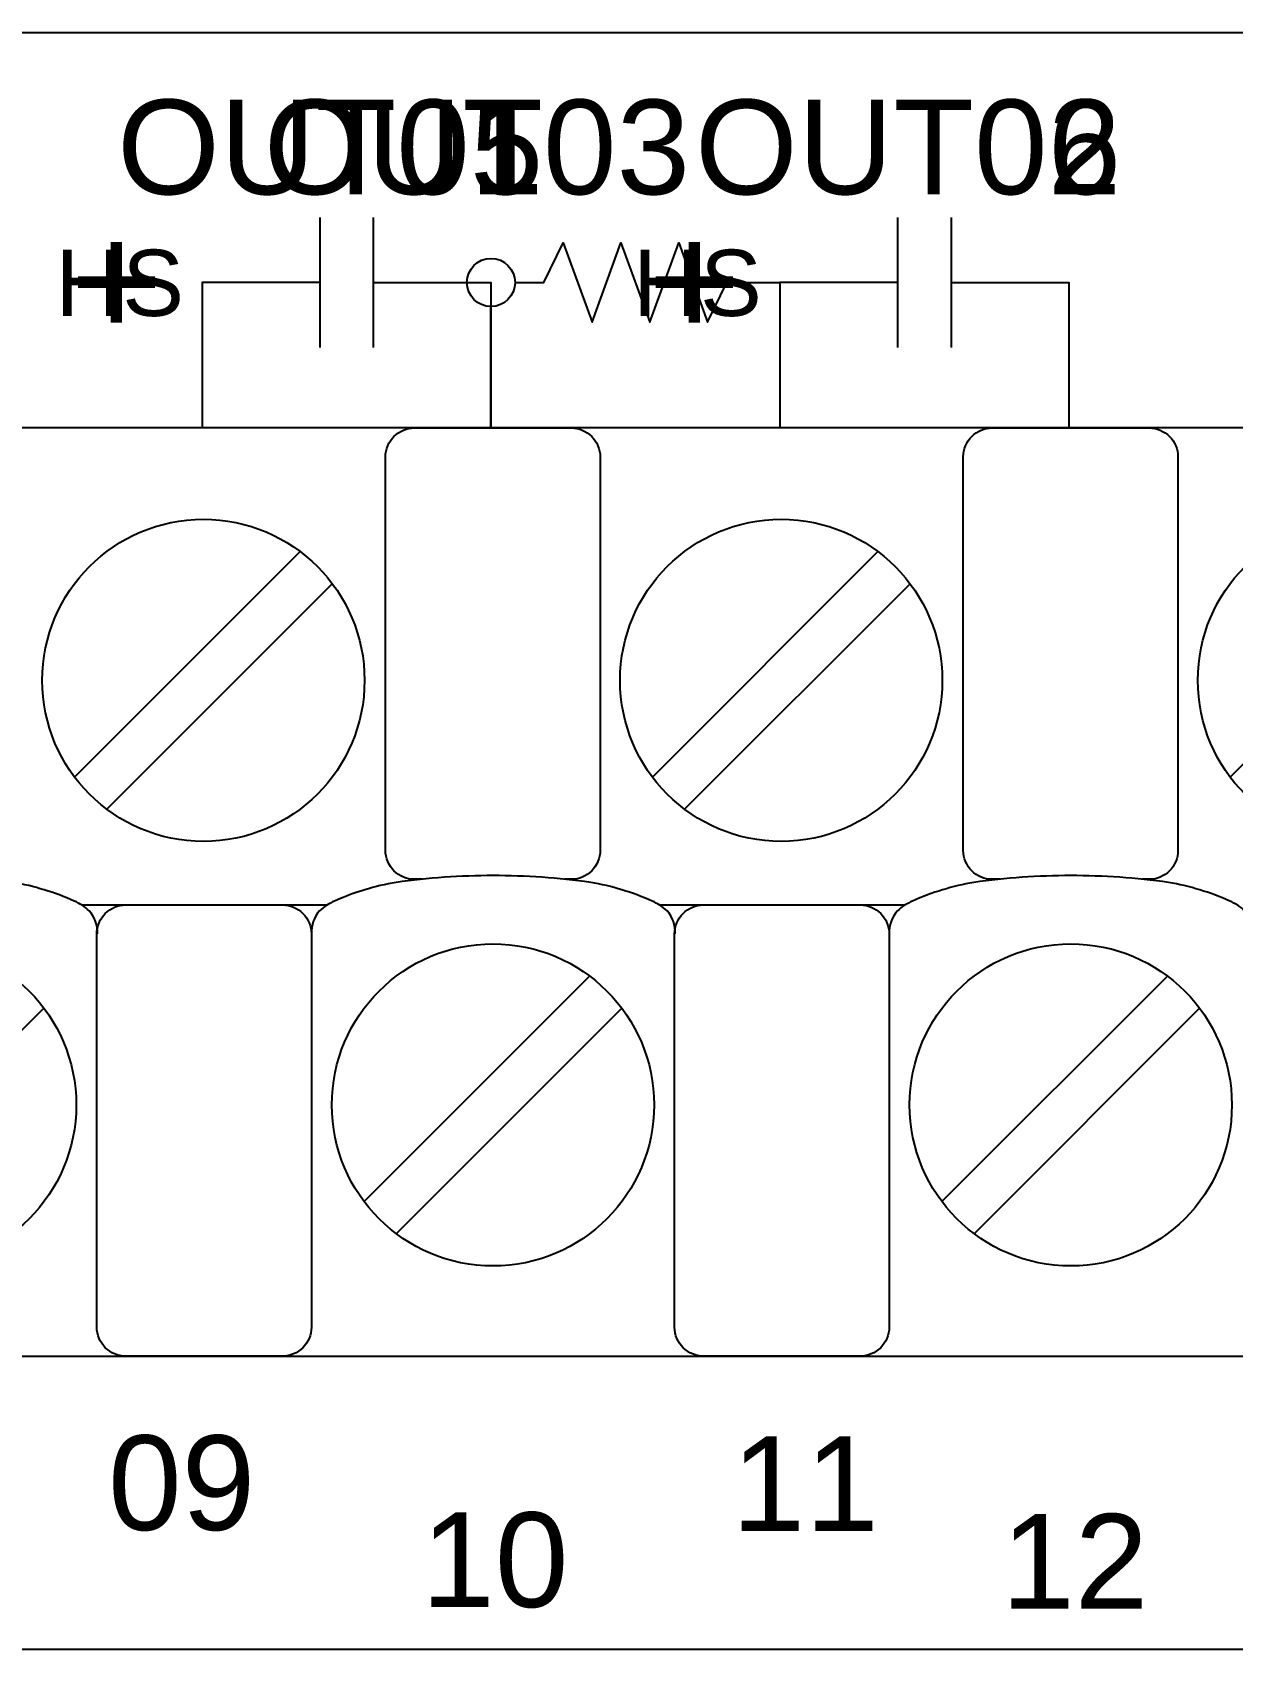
# Model space of a CAD drawing. Extents: x 1 to 47, y 1 to 35.
# Drawn here: x 29.759 to 31.005, y 14.394 to 16.074 of the extents above; entities that cross this region are included whole.
import ezdxf

# ---------------------------------------------------------------- set-up
doc = ezdxf.new("R2010")
doc.units = 0
doc.header["$MEASUREMENT"] = 0
for name, color, linetype in [('4_01__0__EMPTY', 7, 'CONTINUOUS'), ('4_02__1___8__INDEPENDENT_I', 7, 'CONTINUOUS'), ('4_03__2___8__OPTOISOLATED_', 7, 'CONTINUOUS'), ('4_04__4___24__OPTOISOLATED', 7, 'CONTINUOUS'), ('4_05__5___8__INDEPENDENT_I', 7, 'CONTINUOUS'), ('4_06__6___8__INDEPENDENT_I', 7, 'CONTINUOUS'), ('4_07__7___8__OPTOISOLATED_', 7, 'CONTINUOUS'), ('4_08__8___8__OPTOISOLATED_', 7, 'CONTINUOUS'), ('4_09__A__AUXILIARY_TRIP-CL', 7, 'CONTINUOUS'), ('4_10__B__AUXILIARY_TRIP-CL', 7, 'CONTINUOUS'), ('7_00______DWG_', 7, 'CONTINUOUS')]:
    doc.layers.add(name, color=color, linetype=linetype)
doc.styles.add('ARIAL', font='arial.ttf')

msp = doc.modelspace()

# ---------------------------------------------------------------- linework, layer by layer
at = {"layer": '4_01__0__EMPTY'}
msp.add_lwpolyline([(27.425, 14.7285, 0.414213), (27.455, 14.6985), (32.4368, 14.6985, 0.414214), (32.4668, 14.7285), (32.4668, 15.0415), (32.5577, 15.2863, 0.480048), (32.4127, 15.4845), (32.1785, 15.4845, -0.414214), (32.1485, 15.5145), (32.1485, 15.6326, 0.414212), (32.1185, 15.6626), (32.1185, 15.6627), (27.1374, 15.6627, 0.414215), (27.1074, 15.6327), (27.1075, 15.3198), (27.0166, 15.075, 0.47859), (27.1616, 14.8765), (27.395, 14.8765, -0.414214), (27.425, 14.8465)], format="xyb", close=True, dxfattribs=at)
at = {"layer": '4_02__1___8__INDEPENDENT_I'}
for points in [[(30.0573, 15.8813), (30.0573, 15.7463)], [(30.1129, 15.8813), (30.1129, 15.7463)], [(30.6573, 15.8813), (30.6573, 15.7463)], [(30.7129, 15.8813), (30.7129, 15.7463)], [(30.0573, 15.8138), (29.9351, 15.8138), (29.9351, 15.6627)], [(30.1129, 15.8138), (30.2351, 15.8138), (30.2351, 15.6627)], [(30.6573, 15.8138), (30.5351, 15.8138), (30.5351, 15.6627)], [(30.7129, 15.8138), (30.8351, 15.8138), (30.8351, 15.6627)], [(30.0369, 15.5343), (29.8027, 15.3001)], [(30.6369, 15.5343), (30.4027, 15.3001)], [(31.2369, 15.5343), (31.0027, 15.3001)], [(30.0703, 15.5009), (29.8361, 15.2667)], [(30.6703, 15.5009), (30.4361, 15.2667)], [(29.81, 15.1672), (30.0651, 15.1672)], [(30.41, 15.1672), (30.6651, 15.1672)], [(30.3375, 15.0933), (30.1034, 14.8591)], [(30.9375, 15.0933), (30.7034, 14.8591)], [(29.7709, 15.0599), (29.5368, 14.8257)], [(30.3709, 15.0599), (30.1368, 14.8257)], [(30.971, 15.0599), (30.7368, 14.8257)]]:
    msp.add_lwpolyline(points, dxfattribs=at)
msp.add_lwpolyline([(27.425, 14.7285, 0.414213), (27.455, 14.6985), (32.4368, 14.6985, 0.414214), (32.4668, 14.7285), (32.4668, 15.0415), (32.5577, 15.2863, 0.480048), (32.4127, 15.4845), (32.1785, 15.4845, -0.414214), (32.1485, 15.5145), (32.1485, 15.6326, 0.414212), (32.1185, 15.6626), (32.1185, 15.6627), (27.1374, 15.6627, 0.414215), (27.1074, 15.6327), (27.1075, 15.3198), (27.0166, 15.075, 0.47859), (27.1616, 14.8765), (27.395, 14.8765, -0.414214), (27.425, 14.8465)], format="xyb", close=True, dxfattribs=at)
for points in [[(30.1635, 15.1939), (30.1556, 15.1939, -0.414214), (30.1256, 15.2239), (30.1256, 15.6327, -0.414214), (30.1556, 15.6627), (30.3185, 15.6627, -0.414214), (30.3485, 15.6327), (30.3485, 15.2239, -0.414214), (30.3185, 15.1939), (30.3116, 15.1939)], [(30.7635, 15.1939), (30.7556, 15.1939, -0.414214), (30.7256, 15.2239), (30.7256, 15.6327, -0.414214), (30.7556, 15.6627), (30.9185, 15.6627, -0.414214), (30.9485, 15.6327), (30.9485, 15.2239, -0.414214), (30.9185, 15.1939), (30.9116, 15.1939)], [(29.8265, 15.1372, 0.191033), (29.818, 15.1611, 0.081668), (29.8024, 15.1713, 0.0591), (29.7387, 15.1907, 0.034646), (29.6371, 15.1977, 0.03436), (29.5365, 15.1907, 0.0591), (29.4727, 15.1713, 0.081668), (29.4571, 15.1611, 0.191033), (29.4486, 15.1372)], [(30.4265, 15.1372, 0.191033), (30.418, 15.1611, 0.081668), (30.4024, 15.1713, 0.0591), (30.3387, 15.1907, 0.034646), (30.2372, 15.1977, 0.03436), (30.1365, 15.1907, 0.0591), (30.0727, 15.1713, 0.081668), (30.0571, 15.1611, 0.191033), (30.0486, 15.1372)], [(31.0265, 15.1372, 0.191033), (31.018, 15.1611, 0.081668), (31.0024, 15.1713, 0.0591), (30.9387, 15.1907, 0.034646), (30.8372, 15.1977, 0.03436), (30.7365, 15.1907, 0.0591), (30.6728, 15.1713, 0.081668), (30.6571, 15.1611, 0.191033), (30.6486, 15.1372)], [(30.0186, 15.1672, -0.414214), (30.0486, 15.1372), (30.0486, 14.7285, -0.414214), (30.0186, 14.6985), (29.8558, 14.6985, -0.414214), (29.8258, 14.7285), (29.8258, 15.1372, -0.414214), (29.8558, 15.1672)], [(30.6186, 15.1672, -0.414214), (30.6486, 15.1372), (30.6486, 14.7285, -0.414214), (30.6186, 14.6985), (30.4558, 14.6985, -0.414214), (30.4258, 14.7285), (30.4258, 15.1372, -0.414214), (30.4558, 15.1672)]]:
    msp.add_lwpolyline(points, format="xyb", dxfattribs=at)
for centre in [(29.9365, 15.4005), (30.5365, 15.4005), (31.1365, 15.4005), (29.6371, 14.9595), (30.2372, 14.9595), (30.8372, 14.9595)]:
    msp.add_circle(centre, 0.1673, dxfattribs=at)
at = {"layer": '4_03__2___8__OPTOISOLATED_'}
for points in [[(30.0573, 15.8813), (30.0573, 15.7463)], [(30.1129, 15.8813), (30.1129, 15.7463)], [(30.6573, 15.8813), (30.6573, 15.7463)], [(30.7129, 15.8813), (30.7129, 15.7463)], [(30.0573, 15.8138), (29.9351, 15.8138), (29.9351, 15.6627)], [(30.1129, 15.8138), (30.2351, 15.8138), (30.2351, 15.6627)], [(30.6573, 15.8138), (30.5351, 15.8138), (30.5351, 15.6627)], [(30.7129, 15.8138), (30.8351, 15.8138), (30.8351, 15.6627)], [(30.0369, 15.5343), (29.8027, 15.3001)], [(30.6369, 15.5343), (30.4027, 15.3001)], [(31.2369, 15.5343), (31.0027, 15.3001)], [(30.0703, 15.5009), (29.8361, 15.2667)], [(30.6703, 15.5009), (30.4361, 15.2667)], [(29.81, 15.1672), (30.0651, 15.1672)], [(30.41, 15.1672), (30.6651, 15.1672)], [(30.3375, 15.0933), (30.1034, 14.8591)], [(30.9375, 15.0933), (30.7034, 14.8591)], [(29.7709, 15.0599), (29.5368, 14.8257)], [(30.3709, 15.0599), (30.1368, 14.8257)], [(30.971, 15.0599), (30.7368, 14.8257)]]:
    msp.add_lwpolyline(points, dxfattribs=at)
msp.add_lwpolyline([(27.425, 14.7285, 0.414213), (27.455, 14.6985), (32.4368, 14.6985, 0.414214), (32.4668, 14.7285), (32.4668, 15.0415), (32.5577, 15.2863, 0.480048), (32.4127, 15.4845), (32.1785, 15.4845, -0.414214), (32.1485, 15.5145), (32.1485, 15.6326, 0.414212), (32.1185, 15.6626), (32.1185, 15.6627), (27.1374, 15.6627, 0.414215), (27.1074, 15.6327), (27.1075, 15.3198), (27.0166, 15.075, 0.47859), (27.1616, 14.8765), (27.395, 14.8765, -0.414214), (27.425, 14.8465)], format="xyb", close=True, dxfattribs=at)
for points in [[(30.1635, 15.1939), (30.1556, 15.1939, -0.414214), (30.1256, 15.2239), (30.1256, 15.6327, -0.414214), (30.1556, 15.6627), (30.3185, 15.6627, -0.414214), (30.3485, 15.6327), (30.3485, 15.2239, -0.414214), (30.3185, 15.1939), (30.3116, 15.1939)], [(30.7635, 15.1939), (30.7556, 15.1939, -0.414214), (30.7256, 15.2239), (30.7256, 15.6327, -0.414214), (30.7556, 15.6627), (30.9185, 15.6627, -0.414214), (30.9485, 15.6327), (30.9485, 15.2239, -0.414214), (30.9185, 15.1939), (30.9116, 15.1939)], [(29.8265, 15.1372, 0.191033), (29.818, 15.1611, 0.081668), (29.8024, 15.1713, 0.0591), (29.7387, 15.1907, 0.034646), (29.6371, 15.1977, 0.03436), (29.5365, 15.1907, 0.0591), (29.4727, 15.1713, 0.081668), (29.4571, 15.1611, 0.191033), (29.4486, 15.1372)], [(30.4265, 15.1372, 0.191033), (30.418, 15.1611, 0.081668), (30.4024, 15.1713, 0.0591), (30.3387, 15.1907, 0.034646), (30.2372, 15.1977, 0.03436), (30.1365, 15.1907, 0.0591), (30.0727, 15.1713, 0.081668), (30.0571, 15.1611, 0.191033), (30.0486, 15.1372)], [(31.0265, 15.1372, 0.191033), (31.018, 15.1611, 0.081668), (31.0024, 15.1713, 0.0591), (30.9387, 15.1907, 0.034646), (30.8372, 15.1977, 0.03436), (30.7365, 15.1907, 0.0591), (30.6728, 15.1713, 0.081668), (30.6571, 15.1611, 0.191033), (30.6486, 15.1372)], [(30.0186, 15.1672, -0.414214), (30.0486, 15.1372), (30.0486, 14.7285, -0.414214), (30.0186, 14.6985), (29.8558, 14.6985, -0.414214), (29.8258, 14.7285), (29.8258, 15.1372, -0.414214), (29.8558, 15.1672)], [(30.6186, 15.1672, -0.414214), (30.6486, 15.1372), (30.6486, 14.7285, -0.414214), (30.6186, 14.6985), (30.4558, 14.6985, -0.414214), (30.4258, 14.7285), (30.4258, 15.1372, -0.414214), (30.4558, 15.1672)]]:
    msp.add_lwpolyline(points, format="xyb", dxfattribs=at)
for centre in [(29.9365, 15.4005), (30.5365, 15.4005), (31.1365, 15.4005), (29.6371, 14.9595), (30.2372, 14.9595), (30.8372, 14.9595)]:
    msp.add_circle(centre, 0.1673, dxfattribs=at)
at = {"layer": '4_04__4___24__OPTOISOLATED'}
for points in [[(30.0573, 15.8813), (30.0573, 15.7463)], [(30.1129, 15.8813), (30.1129, 15.7463)], [(30.6573, 15.8813), (30.6573, 15.7463)], [(30.7129, 15.8813), (30.7129, 15.7463)], [(30.0573, 15.8138), (29.9351, 15.8138), (29.9351, 15.6627)], [(30.1129, 15.8138), (30.2351, 15.8138), (30.2351, 15.6627)], [(30.6573, 15.8138), (30.5351, 15.8138), (30.5351, 15.6627)], [(30.7129, 15.8138), (30.8351, 15.8138), (30.8351, 15.6627)], [(30.0369, 15.5343), (29.8027, 15.3001)], [(30.6369, 15.5343), (30.4027, 15.3001)], [(31.2369, 15.5343), (31.0027, 15.3001)], [(30.0703, 15.5009), (29.8361, 15.2667)], [(30.6703, 15.5009), (30.4361, 15.2667)], [(29.81, 15.1672), (30.0651, 15.1672)], [(30.41, 15.1672), (30.6651, 15.1672)], [(30.3375, 15.0933), (30.1034, 14.8591)], [(30.9375, 15.0933), (30.7034, 14.8591)], [(29.7709, 15.0599), (29.5368, 14.8257)], [(30.3709, 15.0599), (30.1368, 14.8257)], [(30.971, 15.0599), (30.7368, 14.8257)]]:
    msp.add_lwpolyline(points, dxfattribs=at)
msp.add_lwpolyline([(27.425, 14.7285, 0.414213), (27.455, 14.6985), (32.4368, 14.6985, 0.414214), (32.4668, 14.7285), (32.4668, 15.0415), (32.5577, 15.2863, 0.480048), (32.4127, 15.4845), (32.1785, 15.4845, -0.414214), (32.1485, 15.5145), (32.1485, 15.6326, 0.414212), (32.1185, 15.6626), (32.1185, 15.6627), (27.1374, 15.6627, 0.414215), (27.1074, 15.6327), (27.1075, 15.3198), (27.0166, 15.075, 0.47859), (27.1616, 14.8765), (27.395, 14.8765, -0.414214), (27.425, 14.8465)], format="xyb", close=True, dxfattribs=at)
for points in [[(30.1635, 15.1939), (30.1556, 15.1939, -0.414214), (30.1256, 15.2239), (30.1256, 15.6327, -0.414214), (30.1556, 15.6627), (30.3185, 15.6627, -0.414214), (30.3485, 15.6327), (30.3485, 15.2239, -0.414214), (30.3185, 15.1939), (30.3116, 15.1939)], [(30.7635, 15.1939), (30.7556, 15.1939, -0.414214), (30.7256, 15.2239), (30.7256, 15.6327, -0.414214), (30.7556, 15.6627), (30.9185, 15.6627, -0.414214), (30.9485, 15.6327), (30.9485, 15.2239, -0.414214), (30.9185, 15.1939), (30.9116, 15.1939)], [(29.8265, 15.1372, 0.191033), (29.818, 15.1611, 0.081668), (29.8024, 15.1713, 0.0591), (29.7387, 15.1907, 0.034646), (29.6371, 15.1977, 0.03436), (29.5365, 15.1907, 0.0591), (29.4727, 15.1713, 0.081668), (29.4571, 15.1611, 0.191033), (29.4486, 15.1372)], [(30.4265, 15.1372, 0.191033), (30.418, 15.1611, 0.081668), (30.4024, 15.1713, 0.0591), (30.3387, 15.1907, 0.034646), (30.2372, 15.1977, 0.03436), (30.1365, 15.1907, 0.0591), (30.0727, 15.1713, 0.081668), (30.0571, 15.1611, 0.191033), (30.0486, 15.1372)], [(31.0265, 15.1372, 0.191033), (31.018, 15.1611, 0.081668), (31.0024, 15.1713, 0.0591), (30.9387, 15.1907, 0.034646), (30.8372, 15.1977, 0.03436), (30.7365, 15.1907, 0.0591), (30.6728, 15.1713, 0.081668), (30.6571, 15.1611, 0.191033), (30.6486, 15.1372)], [(30.0186, 15.1672, -0.414214), (30.0486, 15.1372), (30.0486, 14.7285, -0.414214), (30.0186, 14.6985), (29.8558, 14.6985, -0.414214), (29.8258, 14.7285), (29.8258, 15.1372, -0.414214), (29.8558, 15.1672)], [(30.6186, 15.1672, -0.414214), (30.6486, 15.1372), (30.6486, 14.7285, -0.414214), (30.6186, 14.6985), (30.4558, 14.6985, -0.414214), (30.4258, 14.7285), (30.4258, 15.1372, -0.414214), (30.4558, 15.1672)]]:
    msp.add_lwpolyline(points, format="xyb", dxfattribs=at)
for centre in [(29.9365, 15.4005), (30.5365, 15.4005), (31.1365, 15.4005), (29.6371, 14.9595), (30.2372, 14.9595), (30.8372, 14.9595)]:
    msp.add_circle(centre, 0.1673, dxfattribs=at)
at = {"layer": '4_05__5___8__INDEPENDENT_I'}
for points in [[(30.0573, 15.8738), (30.0573, 15.7538)], [(30.1129, 15.8738), (30.1129, 15.7538)], [(30.2601, 15.8138), (30.29, 15.8138), (30.3101, 15.8551), (30.3401, 15.7726), (30.3701, 15.8551), (30.4001, 15.7726), (30.4301, 15.8551), (30.4601, 15.7726), (30.4801, 15.8138), (30.5351, 15.8138), (30.5351, 15.6627)], [(30.0573, 15.8138), (29.9351, 15.8138), (29.9351, 15.6627)], [(30.1129, 15.8138), (30.2101, 15.8138)], [(30.2351, 15.6627), (30.2351, 15.7888)], [(30.0369, 15.5343), (29.8027, 15.3001)], [(30.6369, 15.5343), (30.4027, 15.3001)], [(31.2369, 15.5343), (31.0027, 15.3001)], [(30.0703, 15.5009), (29.8361, 15.2667)], [(30.6703, 15.5009), (30.4361, 15.2667)], [(29.81, 15.1672), (30.0651, 15.1672)], [(30.41, 15.1672), (30.6651, 15.1672)], [(30.3375, 15.0933), (30.1034, 14.8591)], [(30.9375, 15.0933), (30.7034, 14.8591)], [(29.7709, 15.0599), (29.5368, 14.8257)], [(30.3709, 15.0599), (30.1368, 14.8257)], [(30.971, 15.0599), (30.7368, 14.8257)]]:
    msp.add_lwpolyline(points, dxfattribs=at)
msp.add_lwpolyline([(27.425, 14.7285, 0.414213), (27.455, 14.6985), (32.4368, 14.6985, 0.414214), (32.4668, 14.7285), (32.4668, 15.0415), (32.5577, 15.2863, 0.480048), (32.4127, 15.4845), (32.1785, 15.4845, -0.414214), (32.1485, 15.5145), (32.1485, 15.6326, 0.414212), (32.1185, 15.6626), (32.1185, 15.6627), (27.1374, 15.6627, 0.414215), (27.1074, 15.6327), (27.1075, 15.3198), (27.0166, 15.075, 0.47859), (27.1616, 14.8765), (27.395, 14.8765, -0.414214), (27.425, 14.8465)], format="xyb", close=True, dxfattribs=at)
for points in [[(30.1635, 15.1939), (30.1556, 15.1939, -0.414214), (30.1256, 15.2239), (30.1256, 15.6327, -0.414214), (30.1556, 15.6627), (30.3185, 15.6627, -0.414214), (30.3485, 15.6327), (30.3485, 15.2239, -0.414214), (30.3185, 15.1939), (30.3116, 15.1939)], [(30.7635, 15.1939), (30.7556, 15.1939, -0.414214), (30.7256, 15.2239), (30.7256, 15.6327, -0.414214), (30.7556, 15.6627), (30.9185, 15.6627, -0.414214), (30.9485, 15.6327), (30.9485, 15.2239, -0.414214), (30.9185, 15.1939), (30.9116, 15.1939)], [(29.8265, 15.1372, 0.191033), (29.818, 15.1611, 0.081668), (29.8024, 15.1713, 0.0591), (29.7387, 15.1907, 0.034646), (29.6371, 15.1977, 0.03436), (29.5365, 15.1907, 0.0591), (29.4727, 15.1713, 0.081668), (29.4571, 15.1611, 0.191033), (29.4486, 15.1372)], [(30.4265, 15.1372, 0.191033), (30.418, 15.1611, 0.081668), (30.4024, 15.1713, 0.0591), (30.3387, 15.1907, 0.034646), (30.2372, 15.1977, 0.03436), (30.1365, 15.1907, 0.0591), (30.0727, 15.1713, 0.081668), (30.0571, 15.1611, 0.191033), (30.0486, 15.1372)], [(31.0265, 15.1372, 0.191033), (31.018, 15.1611, 0.081668), (31.0024, 15.1713, 0.0591), (30.9387, 15.1907, 0.034646), (30.8372, 15.1977, 0.03436), (30.7365, 15.1907, 0.0591), (30.6728, 15.1713, 0.081668), (30.6571, 15.1611, 0.191033), (30.6486, 15.1372)], [(30.0186, 15.1672, -0.414214), (30.0486, 15.1372), (30.0486, 14.7285, -0.414214), (30.0186, 14.6985), (29.8558, 14.6985, -0.414214), (29.8258, 14.7285), (29.8258, 15.1372, -0.414214), (29.8558, 15.1672)], [(30.6186, 15.1672, -0.414214), (30.6486, 15.1372), (30.6486, 14.7285, -0.414214), (30.6186, 14.6985), (30.4558, 14.6985, -0.414214), (30.4258, 14.7285), (30.4258, 15.1372, -0.414214), (30.4558, 15.1672)]]:
    msp.add_lwpolyline(points, format="xyb", dxfattribs=at)
for centre, radius in [((30.2351, 15.8138), 0.025), ((29.9365, 15.4005), 0.1673), ((30.5365, 15.4005), 0.1673), ((31.1365, 15.4005), 0.1673), ((29.6371, 14.9595), 0.1673), ((30.2372, 14.9595), 0.1673), ((30.8372, 14.9595), 0.1673)]:
    msp.add_circle(centre, radius, dxfattribs=at)
at = {"layer": '4_06__6___8__INDEPENDENT_I'}
for points in [[(30.0573, 15.8813), (30.0573, 15.7463)], [(30.1129, 15.8813), (30.1129, 15.7463)], [(30.6573, 15.8813), (30.6573, 15.7463)], [(30.7129, 15.8813), (30.7129, 15.7463)], [(30.0573, 15.8138), (29.9351, 15.8138), (29.9351, 15.6627)], [(30.1129, 15.8138), (30.2351, 15.8138), (30.2351, 15.6627)], [(30.6573, 15.8138), (30.5351, 15.8138), (30.5351, 15.6627)], [(30.7129, 15.8138), (30.8351, 15.8138), (30.8351, 15.6627)], [(30.0369, 15.5343), (29.8027, 15.3001)], [(30.6369, 15.5343), (30.4027, 15.3001)], [(31.2369, 15.5343), (31.0027, 15.3001)], [(30.0703, 15.5009), (29.8361, 15.2667)], [(30.6703, 15.5009), (30.4361, 15.2667)], [(29.81, 15.1672), (30.0651, 15.1672)], [(30.41, 15.1672), (30.6651, 15.1672)], [(30.3375, 15.0933), (30.1034, 14.8591)], [(30.9375, 15.0933), (30.7034, 14.8591)], [(29.7709, 15.0599), (29.5368, 14.8257)], [(30.3709, 15.0599), (30.1368, 14.8257)], [(30.971, 15.0599), (30.7368, 14.8257)]]:
    msp.add_lwpolyline(points, dxfattribs=at)
msp.add_lwpolyline([(27.425, 14.7285, 0.414213), (27.455, 14.6985), (32.4368, 14.6985, 0.414214), (32.4668, 14.7285), (32.4668, 15.0415), (32.5577, 15.2863, 0.480048), (32.4127, 15.4845), (32.1785, 15.4845, -0.414214), (32.1485, 15.5145), (32.1485, 15.6326, 0.414212), (32.1185, 15.6626), (32.1185, 15.6627), (27.1374, 15.6627, 0.414215), (27.1074, 15.6327), (27.1075, 15.3198), (27.0166, 15.075, 0.47859), (27.1616, 14.8765), (27.395, 14.8765, -0.414214), (27.425, 14.8465)], format="xyb", close=True, dxfattribs=at)
for points in [[(30.1635, 15.1939), (30.1556, 15.1939, -0.414214), (30.1256, 15.2239), (30.1256, 15.6327, -0.414214), (30.1556, 15.6627), (30.3185, 15.6627, -0.414214), (30.3485, 15.6327), (30.3485, 15.2239, -0.414214), (30.3185, 15.1939), (30.3116, 15.1939)], [(30.7635, 15.1939), (30.7556, 15.1939, -0.414214), (30.7256, 15.2239), (30.7256, 15.6327, -0.414214), (30.7556, 15.6627), (30.9185, 15.6627, -0.414214), (30.9485, 15.6327), (30.9485, 15.2239, -0.414214), (30.9185, 15.1939), (30.9116, 15.1939)], [(29.8265, 15.1372, 0.191033), (29.818, 15.1611, 0.081668), (29.8024, 15.1713, 0.0591), (29.7387, 15.1907, 0.034646), (29.6371, 15.1977, 0.03436), (29.5365, 15.1907, 0.0591), (29.4727, 15.1713, 0.081668), (29.4571, 15.1611, 0.191033), (29.4486, 15.1372)], [(30.4265, 15.1372, 0.191033), (30.418, 15.1611, 0.081668), (30.4024, 15.1713, 0.0591), (30.3387, 15.1907, 0.034646), (30.2372, 15.1977, 0.03436), (30.1365, 15.1907, 0.0591), (30.0727, 15.1713, 0.081668), (30.0571, 15.1611, 0.191033), (30.0486, 15.1372)], [(31.0265, 15.1372, 0.191033), (31.018, 15.1611, 0.081668), (31.0024, 15.1713, 0.0591), (30.9387, 15.1907, 0.034646), (30.8372, 15.1977, 0.03436), (30.7365, 15.1907, 0.0591), (30.6728, 15.1713, 0.081668), (30.6571, 15.1611, 0.191033), (30.6486, 15.1372)], [(30.0186, 15.1672, -0.414214), (30.0486, 15.1372), (30.0486, 14.7285, -0.414214), (30.0186, 14.6985), (29.8558, 14.6985, -0.414214), (29.8258, 14.7285), (29.8258, 15.1372, -0.414214), (29.8558, 15.1672)], [(30.6186, 15.1672, -0.414214), (30.6486, 15.1372), (30.6486, 14.7285, -0.414214), (30.6186, 14.6985), (30.4558, 14.6985, -0.414214), (30.4258, 14.7285), (30.4258, 15.1372, -0.414214), (30.4558, 15.1672)]]:
    msp.add_lwpolyline(points, format="xyb", dxfattribs=at)
for centre in [(29.9365, 15.4005), (30.5365, 15.4005), (31.1365, 15.4005), (29.6371, 14.9595), (30.2372, 14.9595), (30.8372, 14.9595)]:
    msp.add_circle(centre, 0.1673, dxfattribs=at)
at = {"layer": '4_07__7___8__OPTOISOLATED_'}
for points in [[(30.0573, 15.8813), (30.0573, 15.7463)], [(30.1129, 15.8813), (30.1129, 15.7463)], [(30.6573, 15.8813), (30.6573, 15.7463)], [(30.7129, 15.8813), (30.7129, 15.7463)], [(30.0573, 15.8138), (29.9351, 15.8138), (29.9351, 15.6627)], [(30.1129, 15.8138), (30.2351, 15.8138), (30.2351, 15.6627)], [(30.6573, 15.8138), (30.5351, 15.8138), (30.5351, 15.6627)], [(30.7129, 15.8138), (30.8351, 15.8138), (30.8351, 15.6627)], [(30.0369, 15.5343), (29.8027, 15.3001)], [(30.6369, 15.5343), (30.4027, 15.3001)], [(31.2369, 15.5343), (31.0027, 15.3001)], [(30.0703, 15.5009), (29.8361, 15.2667)], [(30.6703, 15.5009), (30.4361, 15.2667)], [(29.81, 15.1672), (30.0651, 15.1672)], [(30.41, 15.1672), (30.6651, 15.1672)], [(30.3375, 15.0933), (30.1034, 14.8591)], [(30.9375, 15.0933), (30.7034, 14.8591)], [(29.7709, 15.0599), (29.5368, 14.8257)], [(30.3709, 15.0599), (30.1368, 14.8257)], [(30.971, 15.0599), (30.7368, 14.8257)]]:
    msp.add_lwpolyline(points, dxfattribs=at)
msp.add_lwpolyline([(27.425, 14.7285, 0.414213), (27.455, 14.6985), (32.4368, 14.6985, 0.414214), (32.4668, 14.7285), (32.4668, 15.0415), (32.5577, 15.2863, 0.480048), (32.4127, 15.4845), (32.1785, 15.4845, -0.414214), (32.1485, 15.5145), (32.1485, 15.6326, 0.414212), (32.1185, 15.6626), (32.1185, 15.6627), (27.1374, 15.6627, 0.414215), (27.1074, 15.6327), (27.1075, 15.3198), (27.0166, 15.075, 0.47859), (27.1616, 14.8765), (27.395, 14.8765, -0.414214), (27.425, 14.8465)], format="xyb", close=True, dxfattribs=at)
for points in [[(30.1635, 15.1939), (30.1556, 15.1939, -0.414214), (30.1256, 15.2239), (30.1256, 15.6327, -0.414214), (30.1556, 15.6627), (30.3185, 15.6627, -0.414214), (30.3485, 15.6327), (30.3485, 15.2239, -0.414214), (30.3185, 15.1939), (30.3116, 15.1939)], [(30.7635, 15.1939), (30.7556, 15.1939, -0.414214), (30.7256, 15.2239), (30.7256, 15.6327, -0.414214), (30.7556, 15.6627), (30.9185, 15.6627, -0.414214), (30.9485, 15.6327), (30.9485, 15.2239, -0.414214), (30.9185, 15.1939), (30.9116, 15.1939)], [(29.8265, 15.1372, 0.191033), (29.818, 15.1611, 0.081668), (29.8024, 15.1713, 0.0591), (29.7387, 15.1907, 0.034646), (29.6371, 15.1977, 0.03436), (29.5365, 15.1907, 0.0591), (29.4727, 15.1713, 0.081668), (29.4571, 15.1611, 0.191033), (29.4486, 15.1372)], [(30.4265, 15.1372, 0.191033), (30.418, 15.1611, 0.081668), (30.4024, 15.1713, 0.0591), (30.3387, 15.1907, 0.034646), (30.2372, 15.1977, 0.03436), (30.1365, 15.1907, 0.0591), (30.0727, 15.1713, 0.081668), (30.0571, 15.1611, 0.191033), (30.0486, 15.1372)], [(31.0265, 15.1372, 0.191033), (31.018, 15.1611, 0.081668), (31.0024, 15.1713, 0.0591), (30.9387, 15.1907, 0.034646), (30.8372, 15.1977, 0.03436), (30.7365, 15.1907, 0.0591), (30.6728, 15.1713, 0.081668), (30.6571, 15.1611, 0.191033), (30.6486, 15.1372)], [(30.0186, 15.1672, -0.414214), (30.0486, 15.1372), (30.0486, 14.7285, -0.414214), (30.0186, 14.6985), (29.8558, 14.6985, -0.414214), (29.8258, 14.7285), (29.8258, 15.1372, -0.414214), (29.8558, 15.1672)], [(30.6186, 15.1672, -0.414214), (30.6486, 15.1372), (30.6486, 14.7285, -0.414214), (30.6186, 14.6985), (30.4558, 14.6985, -0.414214), (30.4258, 14.7285), (30.4258, 15.1372, -0.414214), (30.4558, 15.1672)]]:
    msp.add_lwpolyline(points, format="xyb", dxfattribs=at)
for centre in [(29.9365, 15.4005), (30.5365, 15.4005), (31.1365, 15.4005), (29.6371, 14.9595), (30.2372, 14.9595), (30.8372, 14.9595)]:
    msp.add_circle(centre, 0.1673, dxfattribs=at)
at = {"layer": '4_08__8___8__OPTOISOLATED_'}
for points in [[(30.0573, 15.8738), (30.0573, 15.7538)], [(30.1129, 15.8738), (30.1129, 15.7538)], [(30.2601, 15.8138), (30.29, 15.8138), (30.3101, 15.8551), (30.3401, 15.7726), (30.3701, 15.8551), (30.4001, 15.7726), (30.4301, 15.8551), (30.4601, 15.7726), (30.4801, 15.8138), (30.5351, 15.8138), (30.5351, 15.6627)], [(30.0573, 15.8138), (29.9351, 15.8138), (29.9351, 15.6627)], [(30.1129, 15.8138), (30.2101, 15.8138)], [(30.2351, 15.6627), (30.2351, 15.7888)], [(30.0369, 15.5343), (29.8027, 15.3001)], [(30.6369, 15.5343), (30.4027, 15.3001)], [(31.2369, 15.5343), (31.0027, 15.3001)], [(30.0703, 15.5009), (29.8361, 15.2667)], [(30.6703, 15.5009), (30.4361, 15.2667)], [(29.81, 15.1672), (30.0651, 15.1672)], [(30.41, 15.1672), (30.6651, 15.1672)], [(30.3375, 15.0933), (30.1034, 14.8591)], [(30.9375, 15.0933), (30.7034, 14.8591)], [(29.7709, 15.0599), (29.5368, 14.8257)], [(30.3709, 15.0599), (30.1368, 14.8257)], [(30.971, 15.0599), (30.7368, 14.8257)]]:
    msp.add_lwpolyline(points, dxfattribs=at)
msp.add_lwpolyline([(27.425, 14.7285, 0.414213), (27.455, 14.6985), (32.4368, 14.6985, 0.414214), (32.4668, 14.7285), (32.4668, 15.0415), (32.5577, 15.2863, 0.480048), (32.4127, 15.4845), (32.1785, 15.4845, -0.414214), (32.1485, 15.5145), (32.1485, 15.6326, 0.414212), (32.1185, 15.6626), (32.1185, 15.6627), (27.1374, 15.6627, 0.414215), (27.1074, 15.6327), (27.1075, 15.3198), (27.0166, 15.075, 0.47859), (27.1616, 14.8765), (27.395, 14.8765, -0.414214), (27.425, 14.8465)], format="xyb", close=True, dxfattribs=at)
for points in [[(30.1635, 15.1939), (30.1556, 15.1939, -0.414214), (30.1256, 15.2239), (30.1256, 15.6327, -0.414214), (30.1556, 15.6627), (30.3185, 15.6627, -0.414214), (30.3485, 15.6327), (30.3485, 15.2239, -0.414214), (30.3185, 15.1939), (30.3116, 15.1939)], [(30.7635, 15.1939), (30.7556, 15.1939, -0.414214), (30.7256, 15.2239), (30.7256, 15.6327, -0.414214), (30.7556, 15.6627), (30.9185, 15.6627, -0.414214), (30.9485, 15.6327), (30.9485, 15.2239, -0.414214), (30.9185, 15.1939), (30.9116, 15.1939)], [(29.8265, 15.1372, 0.191033), (29.818, 15.1611, 0.081668), (29.8024, 15.1713, 0.0591), (29.7387, 15.1907, 0.034646), (29.6371, 15.1977, 0.03436), (29.5365, 15.1907, 0.0591), (29.4727, 15.1713, 0.081668), (29.4571, 15.1611, 0.191033), (29.4486, 15.1372)], [(30.4265, 15.1372, 0.191033), (30.418, 15.1611, 0.081668), (30.4024, 15.1713, 0.0591), (30.3387, 15.1907, 0.034646), (30.2372, 15.1977, 0.03436), (30.1365, 15.1907, 0.0591), (30.0727, 15.1713, 0.081668), (30.0571, 15.1611, 0.191033), (30.0486, 15.1372)], [(31.0265, 15.1372, 0.191033), (31.018, 15.1611, 0.081668), (31.0024, 15.1713, 0.0591), (30.9387, 15.1907, 0.034646), (30.8372, 15.1977, 0.03436), (30.7365, 15.1907, 0.0591), (30.6728, 15.1713, 0.081668), (30.6571, 15.1611, 0.191033), (30.6486, 15.1372)], [(30.0186, 15.1672, -0.414214), (30.0486, 15.1372), (30.0486, 14.7285, -0.414214), (30.0186, 14.6985), (29.8558, 14.6985, -0.414214), (29.8258, 14.7285), (29.8258, 15.1372, -0.414214), (29.8558, 15.1672)], [(30.6186, 15.1672, -0.414214), (30.6486, 15.1372), (30.6486, 14.7285, -0.414214), (30.6186, 14.6985), (30.4558, 14.6985, -0.414214), (30.4258, 14.7285), (30.4258, 15.1372, -0.414214), (30.4558, 15.1672)]]:
    msp.add_lwpolyline(points, format="xyb", dxfattribs=at)
for centre, radius in [((30.2351, 15.8138), 0.025), ((29.9365, 15.4005), 0.1673), ((30.5365, 15.4005), 0.1673), ((31.1365, 15.4005), 0.1673), ((29.6371, 14.9595), 0.1673), ((30.2372, 14.9595), 0.1673), ((30.8372, 14.9595), 0.1673)]:
    msp.add_circle(centre, radius, dxfattribs=at)
at = {"layer": '4_09__A__AUXILIARY_TRIP-CL'}
for points in [[(30.0573, 15.8813), (30.0573, 15.7463)], [(30.1129, 15.8813), (30.1129, 15.7463)], [(30.6573, 15.8813), (30.6573, 15.7463)], [(30.7129, 15.8813), (30.7129, 15.7463)], [(30.0573, 15.8138), (29.9351, 15.8138), (29.9351, 15.6627)], [(30.1129, 15.8138), (30.2351, 15.8138), (30.2351, 15.6627)], [(30.6573, 15.8138), (30.5351, 15.8138), (30.5351, 15.6627)], [(30.7129, 15.8138), (30.8351, 15.8138), (30.8351, 15.6627)], [(30.0369, 15.5343), (29.8027, 15.3001)], [(30.6369, 15.5343), (30.4027, 15.3001)], [(31.2369, 15.5343), (31.0027, 15.3001)], [(30.0703, 15.5009), (29.8361, 15.2667)], [(30.6703, 15.5009), (30.4361, 15.2667)], [(29.81, 15.1672), (30.0651, 15.1672)], [(30.41, 15.1672), (30.6651, 15.1672)], [(30.3375, 15.0933), (30.1034, 14.8591)], [(30.9375, 15.0933), (30.7034, 14.8591)], [(29.7709, 15.0599), (29.5368, 14.8257)], [(30.3709, 15.0599), (30.1368, 14.8257)], [(30.971, 15.0599), (30.7368, 14.8257)]]:
    msp.add_lwpolyline(points, dxfattribs=at)
msp.add_lwpolyline([(27.425, 14.7285, 0.414213), (27.455, 14.6985), (32.4368, 14.6985, 0.414214), (32.4668, 14.7285), (32.4668, 15.0415), (32.5577, 15.2863, 0.480048), (32.4127, 15.4845), (32.1785, 15.4845, -0.414214), (32.1485, 15.5145), (32.1485, 15.6326, 0.414212), (32.1185, 15.6626), (32.1185, 15.6627), (27.1374, 15.6627, 0.414215), (27.1074, 15.6327), (27.1075, 15.3198), (27.0166, 15.075, 0.47859), (27.1616, 14.8765), (27.395, 14.8765, -0.414214), (27.425, 14.8465)], format="xyb", close=True, dxfattribs=at)
for points in [[(30.1635, 15.1939), (30.1556, 15.1939, -0.414214), (30.1256, 15.2239), (30.1256, 15.6327, -0.414214), (30.1556, 15.6627), (30.3185, 15.6627, -0.414214), (30.3485, 15.6327), (30.3485, 15.2239, -0.414214), (30.3185, 15.1939), (30.3116, 15.1939)], [(30.7635, 15.1939), (30.7556, 15.1939, -0.414214), (30.7256, 15.2239), (30.7256, 15.6327, -0.414214), (30.7556, 15.6627), (30.9185, 15.6627, -0.414214), (30.9485, 15.6327), (30.9485, 15.2239, -0.414214), (30.9185, 15.1939), (30.9116, 15.1939)], [(29.8265, 15.1372, 0.191033), (29.818, 15.1611, 0.081668), (29.8024, 15.1713, 0.0591), (29.7387, 15.1907, 0.034646), (29.6371, 15.1977, 0.03436), (29.5365, 15.1907, 0.0591), (29.4727, 15.1713, 0.081668), (29.4571, 15.1611, 0.191033), (29.4486, 15.1372)], [(30.4265, 15.1372, 0.191033), (30.418, 15.1611, 0.081668), (30.4024, 15.1713, 0.0591), (30.3387, 15.1907, 0.034646), (30.2372, 15.1977, 0.03436), (30.1365, 15.1907, 0.0591), (30.0727, 15.1713, 0.081668), (30.0571, 15.1611, 0.191033), (30.0486, 15.1372)], [(31.0265, 15.1372, 0.191033), (31.018, 15.1611, 0.081668), (31.0024, 15.1713, 0.0591), (30.9387, 15.1907, 0.034646), (30.8372, 15.1977, 0.03436), (30.7365, 15.1907, 0.0591), (30.6728, 15.1713, 0.081668), (30.6571, 15.1611, 0.191033), (30.6486, 15.1372)], [(30.0186, 15.1672, -0.414214), (30.0486, 15.1372), (30.0486, 14.7285, -0.414214), (30.0186, 14.6985), (29.8558, 14.6985, -0.414214), (29.8258, 14.7285), (29.8258, 15.1372, -0.414214), (29.8558, 15.1672)], [(30.6186, 15.1672, -0.414214), (30.6486, 15.1372), (30.6486, 14.7285, -0.414214), (30.6186, 14.6985), (30.4558, 14.6985, -0.414214), (30.4258, 14.7285), (30.4258, 15.1372, -0.414214), (30.4558, 15.1672)]]:
    msp.add_lwpolyline(points, format="xyb", dxfattribs=at)
for centre in [(29.9365, 15.4005), (30.5365, 15.4005), (31.1365, 15.4005), (29.6371, 14.9595), (30.2372, 14.9595), (30.8372, 14.9595)]:
    msp.add_circle(centre, 0.1673, dxfattribs=at)
at = {"layer": '4_10__B__AUXILIARY_TRIP-CL'}
for points in [[(30.0573, 15.8813), (30.0573, 15.7463)], [(30.1129, 15.8813), (30.1129, 15.7463)], [(30.6573, 15.8813), (30.6573, 15.7463)], [(30.7129, 15.8813), (30.7129, 15.7463)], [(30.0573, 15.8138), (29.9351, 15.8138), (29.9351, 15.6627)], [(30.1129, 15.8138), (30.2351, 15.8138), (30.2351, 15.6627)], [(30.6573, 15.8138), (30.5351, 15.8138), (30.5351, 15.6627)], [(30.7129, 15.8138), (30.8351, 15.8138), (30.8351, 15.6627)], [(30.0369, 15.5343), (29.8027, 15.3001)], [(30.6369, 15.5343), (30.4027, 15.3001)], [(31.2369, 15.5343), (31.0027, 15.3001)], [(30.0703, 15.5009), (29.8361, 15.2667)], [(30.6703, 15.5009), (30.4361, 15.2667)], [(29.81, 15.1672), (30.0651, 15.1672)], [(30.41, 15.1672), (30.6651, 15.1672)], [(30.3375, 15.0933), (30.1034, 14.8591)], [(30.9375, 15.0933), (30.7034, 14.8591)], [(29.7709, 15.0599), (29.5368, 14.8257)], [(30.3709, 15.0599), (30.1368, 14.8257)], [(30.971, 15.0599), (30.7368, 14.8257)]]:
    msp.add_lwpolyline(points, dxfattribs=at)
msp.add_lwpolyline([(27.425, 14.7285, 0.414213), (27.455, 14.6985), (32.4368, 14.6985, 0.414214), (32.4668, 14.7285), (32.4668, 15.0415), (32.5577, 15.2863, 0.480048), (32.4127, 15.4845), (32.1785, 15.4845, -0.414214), (32.1485, 15.5145), (32.1485, 15.6326, 0.414212), (32.1185, 15.6626), (32.1185, 15.6627), (27.1374, 15.6627, 0.414215), (27.1074, 15.6327), (27.1075, 15.3198), (27.0166, 15.075, 0.47859), (27.1616, 14.8765), (27.395, 14.8765, -0.414214), (27.425, 14.8465)], format="xyb", close=True, dxfattribs=at)
for points in [[(30.1635, 15.1939), (30.1556, 15.1939, -0.414214), (30.1256, 15.2239), (30.1256, 15.6327, -0.414214), (30.1556, 15.6627), (30.3185, 15.6627, -0.414214), (30.3485, 15.6327), (30.3485, 15.2239, -0.414214), (30.3185, 15.1939), (30.3116, 15.1939)], [(30.7635, 15.1939), (30.7556, 15.1939, -0.414214), (30.7256, 15.2239), (30.7256, 15.6327, -0.414214), (30.7556, 15.6627), (30.9185, 15.6627, -0.414214), (30.9485, 15.6327), (30.9485, 15.2239, -0.414214), (30.9185, 15.1939), (30.9116, 15.1939)], [(29.8265, 15.1372, 0.191033), (29.818, 15.1611, 0.081668), (29.8024, 15.1713, 0.0591), (29.7387, 15.1907, 0.034646), (29.6371, 15.1977, 0.03436), (29.5365, 15.1907, 0.0591), (29.4727, 15.1713, 0.081668), (29.4571, 15.1611, 0.191033), (29.4486, 15.1372)], [(30.4265, 15.1372, 0.191033), (30.418, 15.1611, 0.081668), (30.4024, 15.1713, 0.0591), (30.3387, 15.1907, 0.034646), (30.2372, 15.1977, 0.03436), (30.1365, 15.1907, 0.0591), (30.0727, 15.1713, 0.081668), (30.0571, 15.1611, 0.191033), (30.0486, 15.1372)], [(31.0265, 15.1372, 0.191033), (31.018, 15.1611, 0.081668), (31.0024, 15.1713, 0.0591), (30.9387, 15.1907, 0.034646), (30.8372, 15.1977, 0.03436), (30.7365, 15.1907, 0.0591), (30.6728, 15.1713, 0.081668), (30.6571, 15.1611, 0.191033), (30.6486, 15.1372)], [(30.0186, 15.1672, -0.414214), (30.0486, 15.1372), (30.0486, 14.7285, -0.414214), (30.0186, 14.6985), (29.8558, 14.6985, -0.414214), (29.8258, 14.7285), (29.8258, 15.1372, -0.414214), (29.8558, 15.1672)], [(30.6186, 15.1672, -0.414214), (30.6486, 15.1372), (30.6486, 14.7285, -0.414214), (30.6186, 14.6985), (30.4558, 14.6985, -0.414214), (30.4258, 14.7285), (30.4258, 15.1372, -0.414214), (30.4558, 15.1672)]]:
    msp.add_lwpolyline(points, format="xyb", dxfattribs=at)
for centre in [(29.9365, 15.4005), (30.5365, 15.4005), (31.1365, 15.4005), (29.6371, 14.9595), (30.2372, 14.9595), (30.8372, 14.9595)]:
    msp.add_circle(centre, 0.1673, dxfattribs=at)
at = {"layer": '7_00______DWG_'}
msp.add_lwpolyline([(26.9562, 16.0736), (43.6165, 16.0736, -0.468367), (43.6664, 16.0136), (43.6664, 14.4437, -0.414132), (43.6165, 14.3937), (26.9562, 14.3937, -0.414214), (26.9062, 14.4437), (26.9062, 16.0236, -0.414287)], format="xyb", close=True, dxfattribs=at)

# ---------------------------------------------------------------- texts
at = {"layer": '4_02__1___8__INDEPENDENT_I', "style": 'ARIAL'}
for s, p in [('OUT05', (29.8468, 15.9054)), ('OUT06', (30.4469, 15.9054))]:
    msp.add_text(s, height=0.09833, dxfattribs=at).set_placement(p)
at = {"layer": '4_03__2___8__OPTOISOLATED_', "style": 'ARIAL'}
for s, p in [('OUT05', (29.8468, 15.9054)), ('OUT06', (30.4469, 15.9054))]:
    msp.add_text(s, height=0.09833, dxfattribs=at).set_placement(p)
at = {"layer": '4_04__4___24__OPTOISOLATED', "style": 'ARIAL'}
for s, height, p in [('OUT05', 0.09833, (29.8468, 15.9054)), ('OUT06', 0.09833, (30.4469, 15.9054)), ('HS', 0.06883, (29.7828, 15.779)), ('HS', 0.06883, (30.3828, 15.779))]:
    msp.add_text(s, height=height, dxfattribs=at).set_placement(p)
at = {"layer": '4_05__5___8__INDEPENDENT_I', "style": 'ARIAL'}
msp.add_text('OUT03', height=0.09833, dxfattribs=at).set_placement((29.9992, 15.9054))
at = {"layer": '4_06__6___8__INDEPENDENT_I', "style": 'ARIAL'}
for s, height, p in [('OUT05', 0.09833, (29.8468, 15.9054)), ('OUT06', 0.09833, (30.4469, 15.9054)), ('+', 0.118, (29.7981, 15.757)), ('+', 0.118, (30.3982, 15.757))]:
    msp.add_text(s, height=height, dxfattribs=at).set_placement(p)
at = {"layer": '4_07__7___8__OPTOISOLATED_', "style": 'ARIAL'}
for s, height, p in [('OUT05', 0.09833, (29.8468, 15.9054)), ('OUT06', 0.09833, (30.4469, 15.9054)), ('+', 0.118, (29.7981, 15.757)), ('+', 0.118, (30.3982, 15.757))]:
    msp.add_text(s, height=height, dxfattribs=at).set_placement(p)
at = {"layer": '4_08__8___8__OPTOISOLATED_', "style": 'ARIAL'}
msp.add_text('OUT03', height=0.09833, dxfattribs=at).set_placement((29.9992, 15.9054))
at = {"layer": '4_09__A__AUXILIARY_TRIP-CL', "style": 'ARIAL'}
for s, height, p in [('OUT01', 0.09833, (29.8468, 15.9054)), ('OUT02', 0.09833, (30.4469, 15.9054)), ('+', 0.118, (29.7981, 15.757)), ('+', 0.118, (30.3982, 15.757))]:
    msp.add_text(s, height=height, dxfattribs=at).set_placement(p)
at = {"layer": '4_10__B__AUXILIARY_TRIP-CL', "style": 'ARIAL'}
for s, height, p in [('OUT01', 0.09833, (29.8468, 15.9054)), ('OUT02', 0.09833, (30.4469, 15.9054)), ('+', 0.118, (29.7981, 15.757)), ('+', 0.118, (30.3982, 15.757))]:
    msp.add_text(s, height=height, dxfattribs=at).set_placement(p)
at = {"layer": '7_00______DWG_', "style": 'ARIAL'}
for s, p in [('09', (29.8375, 14.5179)), ('11', (30.4851, 14.5168)), ('10', (30.1628, 14.4379)), ('12', (30.7649, 14.4363))]:
    msp.add_text(s, height=0.09833, dxfattribs=at).set_placement(p)

doc.saveas('drawing.dxf')
